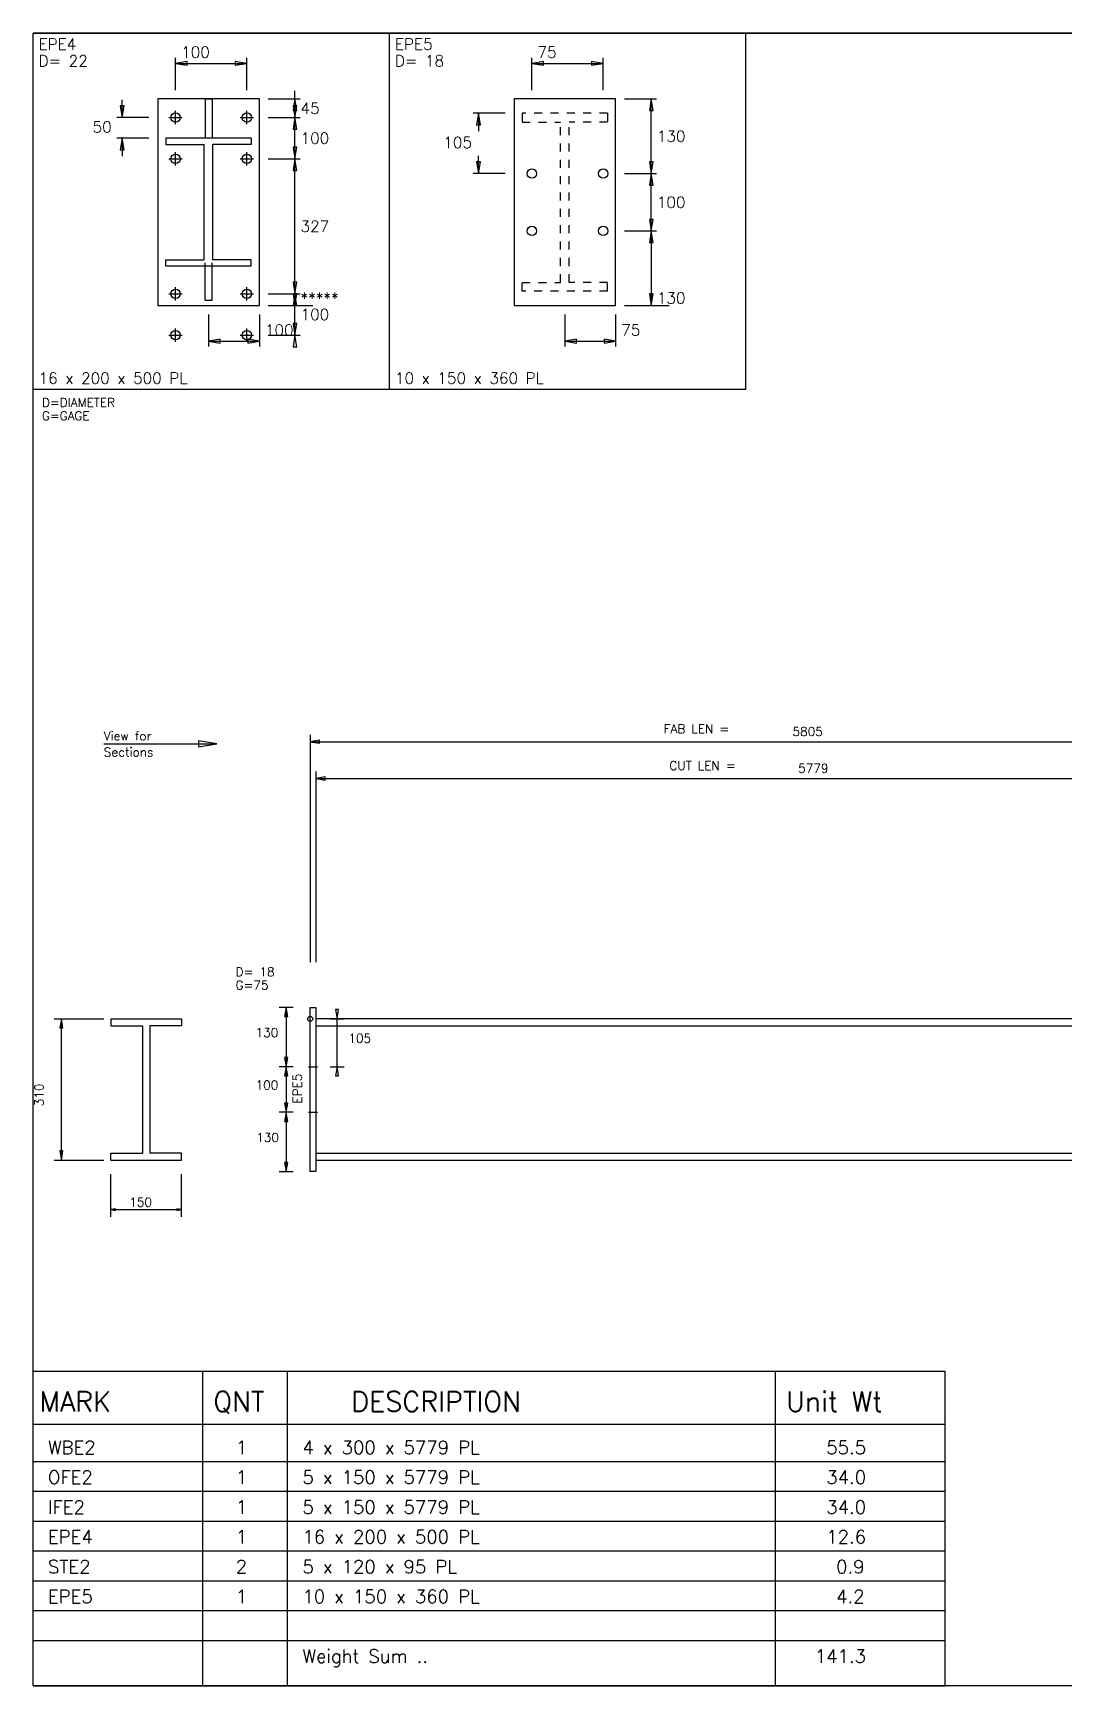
# Model space of a CAD drawing. Extents: x 0 to 428, y 0 to 297.
# Drawn here: x 0 to 185.2, y 0 to 297 of the extents above; entities that cross this region are included whole.
import ezdxf

# ---------------------------------------------------------------- set-up
doc = ezdxf.new("R2010")
doc.units = 0
doc.linetypes.add('CONTIN', pattern=[0])
doc.linetypes.add('DASHED', pattern=[2.38, 1.19, -1.19])
doc.layers.get('0').update_dxf_attribs({"linetype": 'CONTIN'})
for name, color, linetype in [('1', 7, 'CONTIN'), ('10', 7, 'CONTIN'), ('11', 7, 'CONTIN'), ('12', 2, 'CONTIN'), ('14', 7, 'CONTIN'), ('15', 6, 'CONTIN'), ('16', 7, 'CONTIN'), ('2', 7, 'CONTIN'), ('20', 7, 'CONTIN'), ('21', 7, 'CONTIN'), ('22', 7, 'CONTIN'), ('3', 1, 'CONTIN'), ('6', 4, 'CONTIN'), ('7', 3, 'DASHED')]:
    doc.layers.add(name, color=color, linetype=linetype)
doc.styles.add('SIMPLEX', font='SIMPLEX')

# ---------------------------------------------------------------- blocks, each defined once
blk = doc.blocks.new('CZEBORDR')
at = {"layer": '22'}
for p, q in [((0, 0), (0, 297)), ((0, 297), (420, 297)), ((420, 297), (420, 0)), ((420, 0), (0, 0))]:
    blk.add_line(p, q, dxfattribs=at)
blk = doc.blocks.new('LOGO')
at = {"linetype": 'CONTINUOUS'}
blk.add_line((0, 297), (-420, 297), dxfattribs=at)
at = {"layer": '14'}
for q in [(-420, 61.91), (-256.17, 0)]:
    blk.add_line((-420, 0), q, dxfattribs=at)
at = {"layer": '22'}
for p, q in [((-420, 0), (-420, 297)), ((0, 0), (-420, 0))]:
    blk.add_line(p, q, dxfattribs=at)
blk = doc.blocks.new('CZEBOLT')
at = {"layer": '21', "style": 'SIMPLEX'}
for s, p in [('D=DIAMETER', (0, 2.381)), ('G=GAGE', (0, 0))]:
    blk.add_text(s, height=1.587, dxfattribs=at).set_placement(p)
blk = doc.blocks.new('ARROW')
at = {"layer": '2'}
for p, q in [((0, 0), (-1.651, 0.275)), ((-1.651, 0.275), (-1.651, -0.275)), ((-1.651, -0.275), (0, 0))]:
    blk.add_line(p, q, dxfattribs=at)
blk = doc.blocks.new('RSECTN')
at = {"layer": '10'}
for p, q in [((-6.35, 25.4), (6.35, 25.4)), ((-6.35, 25.4), (-6.35, 24.13)), ((6.35, 25.4), (6.35, 24.13)), ((-6.35, 24.13), (-0.635, 24.13)), ((-0.635, 24.13), (-0.635, 1.27)), ((6.35, 24.13), (0.635, 24.13)), ((0.635, 24.13), (0.635, 1.27)), ((-6.35, 0), (-6.35, 1.27)), ((-6.35, 1.27), (-0.635, 1.27)), ((-6.35, 0), (6.35, 0)), ((6.35, 1.27), (0.635, 1.27)), ((6.35, 0), (6.35, 1.27))]:
    blk.add_line(p, q, dxfattribs=at)
blk = doc.blocks.new('XCIRCL')
at = {"layer": '6'}
for p, q in [((-1.27, 0), (1.27, 0)), ((0, -1.27), (0, 1.27))]:
    blk.add_line(p, q, dxfattribs=at)
blk.add_circle((0, 0), 0.889, dxfattribs=at)
blk = doc.blocks.new('MWHOLE')
at = {"layer": '6'}
blk.add_blockref('XCIRCL', (0, 0), dxfattribs=at)
blk = doc.blocks.new('PL1EPE')
at = {"layer": '10'}
for p, q in [((24.511, 41.402), (24.511, 35.814)), ((24.511, 41.402), (25.527, 41.402)), ((25.527, 41.402), (25.527, 35.814)), ((24.511, 12.7), (24.511, 18.034)), ((25.527, 12.7), (25.527, 18.034)), ((24.511, 12.7), (25.527, 12.7))]:
    blk.add_line(p, q, dxfattribs=at)
at = {"layer": '12'}
for p, q in [((17.78, 41.402), (17.78, 11.938)), ((32.258, 41.402), (17.78, 41.402)), ((32.258, 11.938), (32.258, 41.402)), ((17.78, 11.938), (32.258, 11.938))]:
    blk.add_line(p, q, dxfattribs=at)
at = {"layer": '2'}
for p, q in [((20.32, 42.672), (20.32, 47.244)), ((30.48, 42.672), (30.48, 47.244)), ((20.32, 46.482), (30.48, 46.482)), ((37.338, 38.75), (37.338, 42.56)), ((12.7, 38.75), (12.7, 41.29)), ((33.528, 41.402), (38.1, 41.402)), ((37.338, 38.75), (37.338, 41.402)), ((16.51, 38.75), (11.938, 38.75)), ((33.528, 38.75), (38.1, 38.75)), ((33.528, 38.75), (38.1, 38.75)), ((37.338, 32.858), (37.338, 38.75)), ((16.51, 35.803), (11.938, 35.803)), ((12.7, 35.803), (12.7, 33.263)), ((37.338, 32.858), (37.338, 36.668)), ((33.528, 32.858), (38.1, 32.858)), ((33.528, 32.858), (38.1, 32.858)), ((37.338, 13.611), (37.338, 32.858)), ((37.338, 13.611), (37.338, 17.421)), ((33.528, 13.611), (38.1, 13.611)), ((33.528, 13.611), (38.1, 13.611)), ((33.528, 11.938), (39.878, 11.938)), ((37.338, 7.719), (37.338, 13.611)), ((37.338, 7.719), (37.338, 11.938)), ((25.019, 10.668), (25.019, 6.096)), ((32.258, 10.668), (32.258, 6.096)), ((37.338, 7.719), (37.338, 11.529)), ((33.528, 7.719), (38.1, 7.719)), ((25.019, 6.858), (32.258, 6.858))]:
    blk.add_line(p, q, dxfattribs=at)
at = {"layer": '20'}
for p, q in [((0, 0), (0, 50.8)), ((0, 50.8), (50.8, 50.8)), ((50.8, 0), (50.8, 50.8)), ((0, 0), (50.8, 0))]:
    blk.add_line(p, q, dxfattribs=at)
at = {"layer": '1', "xscale": 0.75, "yscale": 0.75, "zscale": 0.75}
for p in [(20.32, 38.75), (30.48, 38.75), (20.32, 32.858), (30.48, 32.858), (20.32, 13.611), (30.48, 13.611), (20.32, 7.719), (30.48, 7.719)]:
    blk.add_blockref('MWHOLE', p, dxfattribs=at)
at = {"layer": '2'}
for p, rotation in [((20.32, 46.482), 180), ((12.7, 38.75), 270), ((37.338, 41.402), 90), ((37.338, 38.75), 270), ((37.338, 38.75), 90), ((12.7, 35.803), 90), ((37.338, 32.858), 270), ((37.338, 32.858), 90), ((37.338, 13.611), 270), ((37.338, 13.611), 90), ((37.338, 11.938), 270), ((25.019, 6.858), 180), ((37.338, 7.719), 270), ((37.338, 7.719), 90)]:
    blk.add_blockref('ARROW', p, dxfattribs=dict(at, rotation=rotation))
for p in [(30.48, 46.482), (32.258, 6.858)]:
    blk.add_blockref('ARROW', p, dxfattribs=at)
at = {"layer": '3', "xscale": 0.96, "yscale": 0.719, "zscale": 0.719, "rotation": 180}
blk.add_blockref('RSECTN', (25.019, 35.803), dxfattribs=at)
at = {"layer": '11', "style": 'SIMPLEX'}
for s, p in [('100', (21.114, 47.276)), ('45', (38.132, 39.282)), ('50', (8.488, 36.615)), ('100', (38.132, 35.01)), ('327', (38.132, 22.441)), ('*****', (38.132, 12.224)), ('100', (38.132, 9.871)), ('100', (33.052, 7.652))]:
    blk.add_text(s, height=1.587, dxfattribs=at).set_placement(p)
at = {"layer": '16', "style": 'SIMPLEX'}
for s, p in [('EPE4', (0.794, 48.419)), ('16 x 200 x 500 PL', (0.794, 0.794))]:
    blk.add_text(s, height=1.587, dxfattribs=at).set_placement(p)
at = {"layer": '21', "style": 'SIMPLEX'}
blk.add_text('D= 22', height=1.587, dxfattribs=at).set_placement((0.794, 46.038))
blk = doc.blocks.new('RSECTB')
at = {"layer": '7'}
for p, q in [((-6.35, 25.4), (6.35, 25.4)), ((-6.35, 25.4), (-6.35, 24.13)), ((-6.35, 24.13), (-0.635, 24.13)), ((-0.635, 24.13), (-0.635, 1.27)), ((6.35, 24.13), (0.635, 24.13)), ((0.635, 24.13), (0.635, 1.27)), ((6.35, 25.4), (6.35, 24.13)), ((-6.35, 0), (-6.35, 1.27)), ((-6.35, 1.27), (-0.635, 1.27)), ((-6.35, 0), (6.35, 0)), ((6.35, 1.27), (0.635, 1.27)), ((6.35, 0), (6.35, 1.27))]:
    blk.add_line(p, q, dxfattribs=at)
blk = doc.blocks.new('CYAN_CRCL')
at = {"layer": '6'}
blk.add_circle((0, 0), 0.889, dxfattribs=at)
blk = doc.blocks.new('SWHOLE')
at = {"layer": '6'}
blk.add_blockref('CYAN_CRCL', (0, 0), dxfattribs=at)
blk = doc.blocks.new('PL2EPE')
at = {"layer": '12'}
for p, q in [((17.78, 41.402), (17.78, 11.938)), ((32.258, 41.402), (17.78, 41.402)), ((32.258, 11.938), (32.258, 41.402)), ((17.78, 11.938), (32.258, 11.938))]:
    blk.add_line(p, q, dxfattribs=at)
at = {"layer": '2'}
for p, q in [((20.32, 42.672), (20.32, 47.244)), ((30.48, 42.672), (30.48, 47.244)), ((20.32, 46.482), (30.48, 46.482)), ((33.528, 41.402), (38.1, 41.402)), ((37.338, 30.762), (37.338, 41.402)), ((16.51, 39.354), (11.938, 39.354)), ((12.7, 39.354), (12.7, 36.814)), ((12.7, 30.762), (12.7, 33.302)), ((37.338, 30.762), (37.338, 34.572)), ((16.51, 30.762), (11.938, 30.762)), ((33.528, 30.762), (38.1, 30.762)), ((33.528, 30.762), (38.1, 30.762)), ((37.338, 22.578), (37.338, 30.762)), ((37.338, 22.578), (37.338, 26.388)), ((33.528, 22.578), (38.1, 22.578)), ((37.338, 22.578), (37.338, 11.938)), ((33.528, 11.938), (39.878, 11.938)), ((25.019, 10.668), (25.019, 6.096)), ((32.258, 10.668), (32.258, 6.096)), ((25.019, 6.858), (32.258, 6.858))]:
    blk.add_line(p, q, dxfattribs=at)
at = {"layer": '20'}
for p, q in [((0, 0), (0, 50.8)), ((0, 50.8), (50.8, 50.8)), ((50.8, 0), (50.8, 50.8)), ((0, 0), (50.8, 0))]:
    blk.add_line(p, q, dxfattribs=at)
at = {"layer": '1', "xscale": 0.75, "yscale": 0.75, "zscale": 0.75}
for p in [(20.32, 30.762), (30.48, 30.762), (20.32, 22.578), (30.48, 22.578)]:
    blk.add_blockref('SWHOLE', p, dxfattribs=at)
at = {"layer": '2'}
for p, rotation in [((20.32, 46.482), 180), ((37.338, 41.402), 90), ((12.7, 39.354), 90), ((12.7, 30.762), 270), ((37.338, 30.762), 270), ((37.338, 30.762), 90), ((37.338, 22.578), 270), ((37.338, 22.578), 90), ((37.338, 11.938), 270), ((25.019, 6.858), 180)]:
    blk.add_blockref('ARROW', p, dxfattribs=dict(at, rotation=rotation))
for p in [(30.48, 46.482), (32.258, 6.858)]:
    blk.add_blockref('ARROW', p, dxfattribs=at)
at = {"layer": '7', "xscale": 0.96, "yscale": 0.999, "zscale": 0.999, "rotation": 180}
blk.add_blockref('RSECTB', (25.019, 39.354), dxfattribs=at)
at = {"layer": '11', "style": 'SIMPLEX'}
for s, p in [('75', (21.114, 47.276)), ('105', (7.694, 34.397)), ('130', (38.132, 35.288)), ('100', (38.132, 25.876)), ('130', (38.132, 12.224)), ('75', (33.052, 7.652))]:
    blk.add_text(s, height=1.587, dxfattribs=at).set_placement(p)
at = {"layer": '16', "style": 'SIMPLEX'}
for s, p in [('EPE5', (0.794, 48.419)), ('10 x 150 x 360 PL', (0.794, 0.794))]:
    blk.add_text(s, height=1.587, dxfattribs=at).set_placement(p)
at = {"layer": '21', "style": 'SIMPLEX'}
blk.add_text('D= 18', height=1.587, dxfattribs=at).set_placement((0.794, 46.038))
blk = doc.blocks.new('CZEPLATE')
at = {"layer": '14'}
for p, q in [((0, 56.555), (163.83, 56.555)), ((0, 0), (0, 56.555)), ((30.48, 0), (30.48, 56.555)), ((45.72, 0), (45.72, 56.555)), ((133.35, 0), (133.35, 56.555)), ((163.83, 0), (163.83, 56.555)), ((163.83, 0), (163.83, 56.555)), ((0, 47.03), (163.83, 47.03)), ((0, 40.332), (163.83, 40.332)), ((0, 34.975), (163.83, 34.975)), ((0, 29.617), (163.83, 29.617)), ((0, 24.259), (163.83, 24.259)), ((0, 18.901), (163.83, 18.901)), ((0, 13.543), (163.83, 13.543)), ((0, 8.186), (163.83, 8.186)), ((0, 0), (163.83, 0))]:
    blk.add_line(p, q, dxfattribs=at)
at = {"layer": '14', "style": 'SIMPLEX'}
for s, height, p in [('MARK', 3.572, (1.143, 49.316)), ('QNT', 3.572, (32.385, 49.316)), ('DESCRIPTION', 3.572, (57.15, 49.316)), ('Unit Wt', 3.572, (135.255, 49.316)), ('WBE2', 2.381, (2.667, 41.672)), ('  1', 2.381, (33.147, 41.672)), ('4 x 300 x 5779 PL', 2.381, (48.387, 41.672)), ('   55.5', 2.381, (137.16, 41.672)), ('OFE2', 2.381, (2.667, 36.314)), ('  1', 2.381, (33.147, 36.314)), ('5 x 150 x 5779 PL', 2.381, (48.387, 36.314)), ('   34.0', 2.381, (137.16, 36.314)), ('IFE2', 2.381, (2.667, 30.956)), ('  1', 2.381, (33.147, 30.956)), ('5 x 150 x 5779 PL', 2.381, (48.387, 30.956)), ('   34.0', 2.381, (137.16, 30.956)), ('EPE4', 2.381, (2.667, 25.598)), ('  1', 2.381, (33.147, 25.598)), ('16 x 200 x 500 PL', 2.381, (48.387, 25.598)), ('   12.6', 2.381, (137.16, 25.598)), ('STE2', 2.381, (2.667, 20.241)), ('  2', 2.381, (33.147, 20.241)), ('5 x 120 x 95 PL', 2.381, (48.387, 20.241)), ('    0.9', 2.381, (137.16, 20.241)), ('EPE5', 2.381, (2.667, 14.883)), ('  1', 2.381, (33.147, 14.883)), ('10 x 150 x 360 PL', 2.381, (48.387, 14.883)), ('    4.2', 2.381, (137.16, 14.883)), ('Weight Sum ..', 2.381, (48.387, 4.167)), ('  141.3', 2.381, (137.16, 4.167))]:
    blk.add_text(s, height=height, dxfattribs=at).set_placement(p)
blk = doc.blocks.new('CZESECTN')
at = {"layer": '2'}
for p, q in [((3.81, 55.88), (12.7, 55.88)), ((5.08, 30.48), (5.08, 55.88)), ((3.81, 30.48), (12.7, 30.48)), ((13.97, 20.32), (13.97, 27.94)), ((26.67, 20.32), (26.67, 27.94)), ((13.97, 21.59), (26.67, 21.59))]:
    blk.add_line(p, q, dxfattribs=at)
at = {"layer": '1'}
blk.add_blockref('RSECTN', (20.32, 30.48), dxfattribs=at)
at = {"layer": '2'}
for p, rotation in [((5.08, 55.88), 90), ((5.08, 30.48), -90)]:
    blk.add_blockref('ARROW', p, dxfattribs=dict(at, rotation=rotation))
at = {"layer": '2', "xscale": 0.5, "yscale": 0.5, "zscale": 0.5, "rotation": 180}
blk.add_blockref('ARROW', (13.97, 21.59), dxfattribs=at)
at = {"layer": '2', "xscale": 0.5, "yscale": 0.5, "zscale": 0.5}
blk.add_blockref('ARROW', (26.67, 21.59), dxfattribs=at)
at = {"layer": '11', "style": 'SIMPLEX'}
blk.add_text('310', height=1.587, rotation=90, dxfattribs=at).set_placement((1.873, 40.164))
blk.add_text('150', height=1.587, dxfattribs=at).set_placement((17.283, 22.119))
blk = doc.blocks.new('MAG_CRCL')
at = {"layer": '15'}
blk.add_circle((0, 0), 0.889, dxfattribs=at)
blk = doc.blocks.new('BSEPLT')
at = {"layer": '12'}
for p, q in [((-0.508, 0), (0.508, 0)), ((-0.508, -12.7), (-0.508, 0)), ((0.508, 0), (0.508, -12.7)), ((0.508, -12.7), (-0.508, -12.7))]:
    blk.add_line(p, q, dxfattribs=at)
blk = doc.blocks.new('CYAN_TICK')
at = {"layer": '6'}
blk.add_line((-1.6, 0), (1.6, 0), dxfattribs=at)
blk = doc.blocks.new('ARROWP')
at = {"layer": '2'}
for p, q in [((0, 0), (-1.651, 0.275)), ((-1.651, 0.275), (-1.651, -0.275)), ((-1.651, -0.275), (0, 0))]:
    blk.add_line(p, q, dxfattribs=at)
blk = doc.blocks.new('CZEPIECE')
at = {"layer": '1'}
for p, q in [((394.6, 55.88), (50.8, 55.88)), ((50.8, 55.88), (50.8, 30.48)), ((50.8, 54.61), (394.6, 54.61)), ((394.6, 30.48), (394.6, 55.88)), ((50.8, 31.75), (394.6, 31.75)), ((50.8, 30.48), (394.6, 30.48))]:
    blk.add_line(p, q, dxfattribs=at)
at = {"layer": '2'}
for p, q in [((49.784, 106.934), (49.784, 66.04)), ((395.616, 106.934), (395.616, 66.04)), ((49.784, 105.664), (395.616, 105.664)), ((50.8, 100.33), (50.8, 66.04)), ((50.8, 99.06), (394.6, 99.06)), ((394.6, 100.33), (394.6, 66.04)), ((394.6, 92.71), (394.6, 85.09)), ((394.6, 91.44), (407.3, 91.44)), ((395.108, 63.666), (384.44, 55.88)), ((398.664, 63.666), (401.204, 63.666)), ((399.934, 63.666), (399.934, 59.979)), ((392.568, 59.979), (390.028, 59.979)), ((391.298, 59.979), (391.298, 55.88)), ((398.664, 59.979), (401.204, 59.979)), ((399.934, 59.979), (399.934, 51.785)), ((46.736, 57.93), (44.196, 57.93)), ((45.466, 57.93), (45.466, 47.278)), ((53.34, 55.88), (55.88, 55.88)), ((54.61, 47.278), (54.61, 55.88)), ((392.568, 55.88), (390.028, 55.88)), ((398.664, 51.785), (401.204, 51.785)), ((399.934, 51.785), (399.934, 25.023)), ((46.736, 47.278), (44.196, 47.278)), ((45.466, 47.278), (45.466, 39.084)), ((53.34, 47.278), (55.88, 47.278)), ((46.736, 39.084), (44.196, 39.084)), ((45.466, 39.084), (45.466, 28.432)), ((395.108, 22.823), (384.44, 30.48)), ((44.196, 28.432), (46.736, 28.432)), ((398.664, 25.023), (401.204, 25.023)), ((399.934, 25.023), (399.934, 16.83)), ((398.664, 22.696), (401.204, 22.696)), ((399.934, 16.83), (399.934, 22.696)), ((398.664, 16.83), (401.204, 16.83))]:
    blk.add_line(p, q, dxfattribs=at)
at = {"layer": '21'}
blk.add_line((12.7, 105.283), (33.02, 105.283), dxfattribs=at)
at = {"xscale": 2, "yscale": 2, "zscale": 2}
blk.add_blockref('ARROWP', (33.02, 105.283), dxfattribs=at)
at = {"rotation": 180}
blk.add_blockref('ARROW', (394.6, 91.44), dxfattribs=at)
at = {"yscale": 3.226, "zscale": 3.226}
blk.add_blockref('BSEPLT', (395.108, 63.666), dxfattribs=at)
blk.add_blockref('BSEPLT', (395.108, 63.666), dxfattribs=at)
at = {"layer": '12', "yscale": 2.323, "zscale": 2.323}
blk.add_blockref('BSEPLT', (50.292, 57.93), dxfattribs=at)
at = {"layer": '15', "xscale": 0.5, "yscale": 0.5, "zscale": 0.5}
for p in [(49.784, 55.88), (395.616, 55.88)]:
    blk.add_blockref('MAG_CRCL', p, dxfattribs=at)
at = {"layer": '2'}
for p, rotation in [((49.784, 105.664), 180), ((50.8, 99.06), 180), ((399.934, 63.666), 90), ((391.298, 59.979), 90), ((399.934, 59.979), -90), ((399.934, 59.979), 90), ((45.466, 57.93), 90), ((54.61, 55.88), -90), ((391.298, 55.88), -90), ((399.934, 51.785), -90), ((399.934, 51.785), 90), ((45.466, 47.278), -90), ((45.466, 47.278), 90), ((54.61, 47.278), 90), ((45.466, 39.084), -90), ((45.466, 39.084), 90), ((45.466, 28.432), -90), ((399.934, 25.023), -90), ((399.934, 25.023), 90), ((399.934, 22.696), -90), ((399.934, 16.83), -90), ((399.934, 16.83), 90)]:
    blk.add_blockref('ARROW', p, dxfattribs=dict(at, rotation=rotation))
for p in [(395.616, 105.664), (394.6, 99.06)]:
    blk.add_blockref('ARROW', p, dxfattribs=at)
at = {"layer": '2', "xscale": 0.5, "yscale": 0.5, "zscale": 0.5}
for p in [(395.108, 59.979), (395.108, 51.785), (50.292, 47.278), (50.292, 39.084), (395.108, 25.023), (395.108, 16.83)]:
    blk.add_blockref('CYAN_TICK', p, dxfattribs=at)
at = {"layer": '11', "style": 'SIMPLEX'}
for s, p in [('5805', (136.409, 106.701)), ('5779', (137.425, 100.097)), ('45', (401.712, 61.822)), ('50', (386.726, 56.342)), ('100', (401.712, 55.882)), ('130', (39.973, 52.604)), ('105', (56.642, 51.579)), ('100', (39.973, 43.181)), ('327', (401.712, 38.404)), ('130', (40.1, 33.758)), ('*****', (401.585, 19.763)), ('100', (401.712, 20.926))]:
    blk.add_text(s, height=1.587, dxfattribs=at).set_placement(p)
at = {"layer": '2', "style": 'SIMPLEX'}
for s, p in [('FAB LEN =', (113.284, 107.188)), ('CUT LEN =', (114.3, 100.584)), ('TAPE', (395.87, 91.694))]:
    blk.add_text(s, height=1.587, dxfattribs=at).set_placement(p)
at = {"layer": '21', "style": 'SIMPLEX'}
for s, p in [('View for', (12.7, 105.918)), ('Sections', (12.7, 103.013)), ('D= 22', (403.998, 67.476)), ('G=100', (403.998, 65.095)), ('G=75', (36.37, 61.137)), ('D= 18', (36.37, 63.518))]:
    blk.add_text(s, height=1.587, dxfattribs=at).set_placement(p)
at = {"layer": '3', "style": 'SIMPLEX'}
for s, p in [('STE2', (379.36, 60.364)), ('OFE2', (220.295, 56.674)), ('WBE2', (220.295, 42.386)), ('IFE2', (220.295, 28.099)), ('STE2', (379.36, 24.093))]:
    blk.add_text(s, height=1.587, dxfattribs=at).set_placement(p)
for s, p in [('EPE5', (48.26, 40.64)), ('EPE4', (399.172, 40.64))]:
    blk.add_text(s, height=1.587, rotation=90, dxfattribs=at).set_placement(p)

msp = doc.modelspace()

# ---------------------------------------------------------------- block references
at = {"xscale": 1.26, "yscale": 1.26, "zscale": 1.26}
for name, p in [('PL1EPE', (0, 233)), ('PL2EPE', (64, 233))]:
    msp.add_blockref(name, p, dxfattribs=at)
for name, p in [('CZEPIECE', (0, 64)), ('CZESECTN', (0, 64)), ('CZEPLATE', (0, 0))]:
    msp.add_blockref(name, p)
at = {"layer": '1'}
for name, p in [('CZEBORDR', (0, 0)), ('CZEBOLT', (1.587, 227.444))]:
    msp.add_blockref(name, p, dxfattribs=at)
at = {"layer": '2'}
msp.add_blockref('LOGO', (420, 0), dxfattribs=at)

doc.saveas('drawing.dxf')
